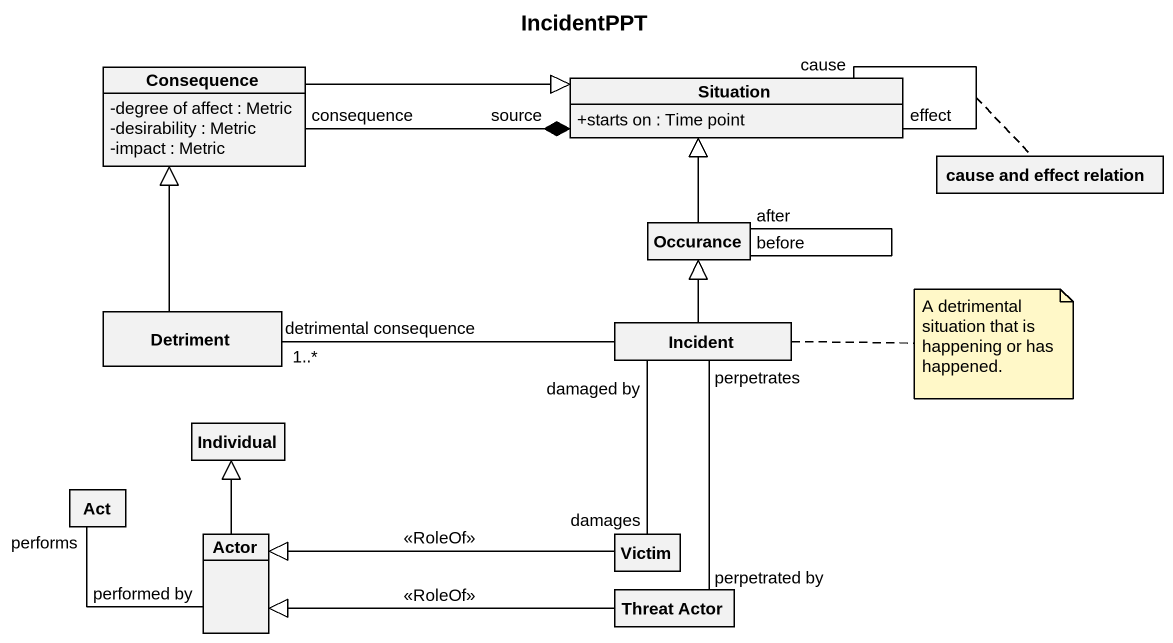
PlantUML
@startuml
title IncidentPPT
hide circle
hide empty members
skinparam classAttributeIconSize 0
class Consequence {
  -degree of affect : Metric
  -desirability : Metric
  -impact : Metric
}
class Situation {
  +starts on : Time point
}
class "cause and effect relation" as cause_and_effect_relation
class Occurance
class Detriment
class Incident
class Individual
class Act
class "Actor" as Actor_
class Victim
class "Threat Actor" as Threat_Actor
Consequence -right-|> Situation
Situation "source" *-left- "consequence" Consequence
Situation "effect" -- "cause" Situation
(Situation, Situation) .. cause_and_effect_relation
Occurance -up-|> Situation
Occurance "before" -- "after" Occurance
Detriment -up-|> Consequence
Incident -up-|> Occurance
Incident -left- "detrimental consequence\n1..*" Detriment
Incident "damaged by" -- "damages" Victim
Incident "perpetrates" -- "perpetrated by" Threat_Actor
Actor_ -up-|> Individual
Actor_ "performed by" -left- "performs" Act
Victim -left-|> Actor_ : <<RoleOf>>
Threat_Actor -left-|> Actor_ : <<RoleOf>>
note right of Incident : A detrimental situation that is happening or has happened.
@enduml
